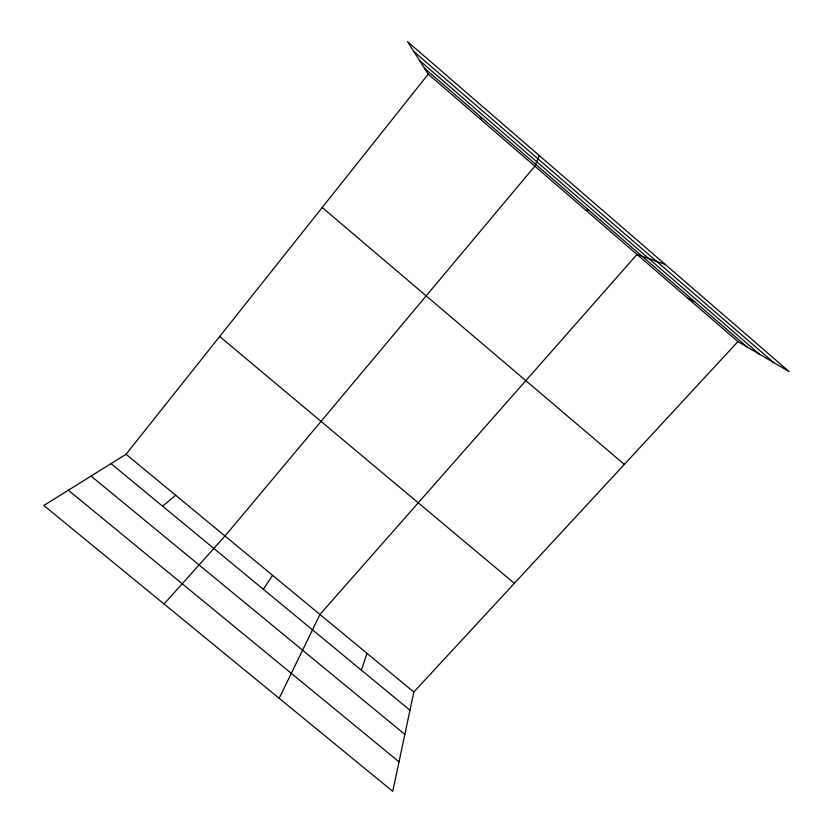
<?xml version="1.0" encoding="UTF-8"?>
<svg xmlns="http://www.w3.org/2000/svg" width="833" height="833" viewBox="0 0 833 833"><rect width="100%" height="100%" fill="white"/><g stroke="black" fill="none" stroke-linecap="round" stroke-linejoin="round"><path stroke-width="1.25" d="M737.913 341.592L413.834 692.025L392.749 791.35L43.805 505.485L126.054 454.266L428.245 74.127L407.535 41.65L789.195 371.643L737.913 341.592L428.245 74.127M361.366 670.149L367.02 653.353M539.274 155.552L534.828 166.184L225.004 536.015L164.059 603.998M279.18 698.314L319.945 614.462L636.995 254.429L665.182 264.415M263.301 589.254L272.61 575.343M162.581 506.172L175.669 495.26M586.068 210.437L589.025 210.395M687.6 298.141L694.784 301.765M91.057 476.06L404.838 734.373M68.327 490.221L399.017 761.82M126.054 454.266L413.834 692.025M111.018 463.627L409.971 710.237M219.673 336.49L514.357 583.339M322.225 207.49L624.334 464.408M413.793 51.469L773.732 362.584M419.54 60.465L759.529 354.254M424.518 68.285L747.159 347.017M480.256 116.443L481.703 120.296"/></g></svg>
